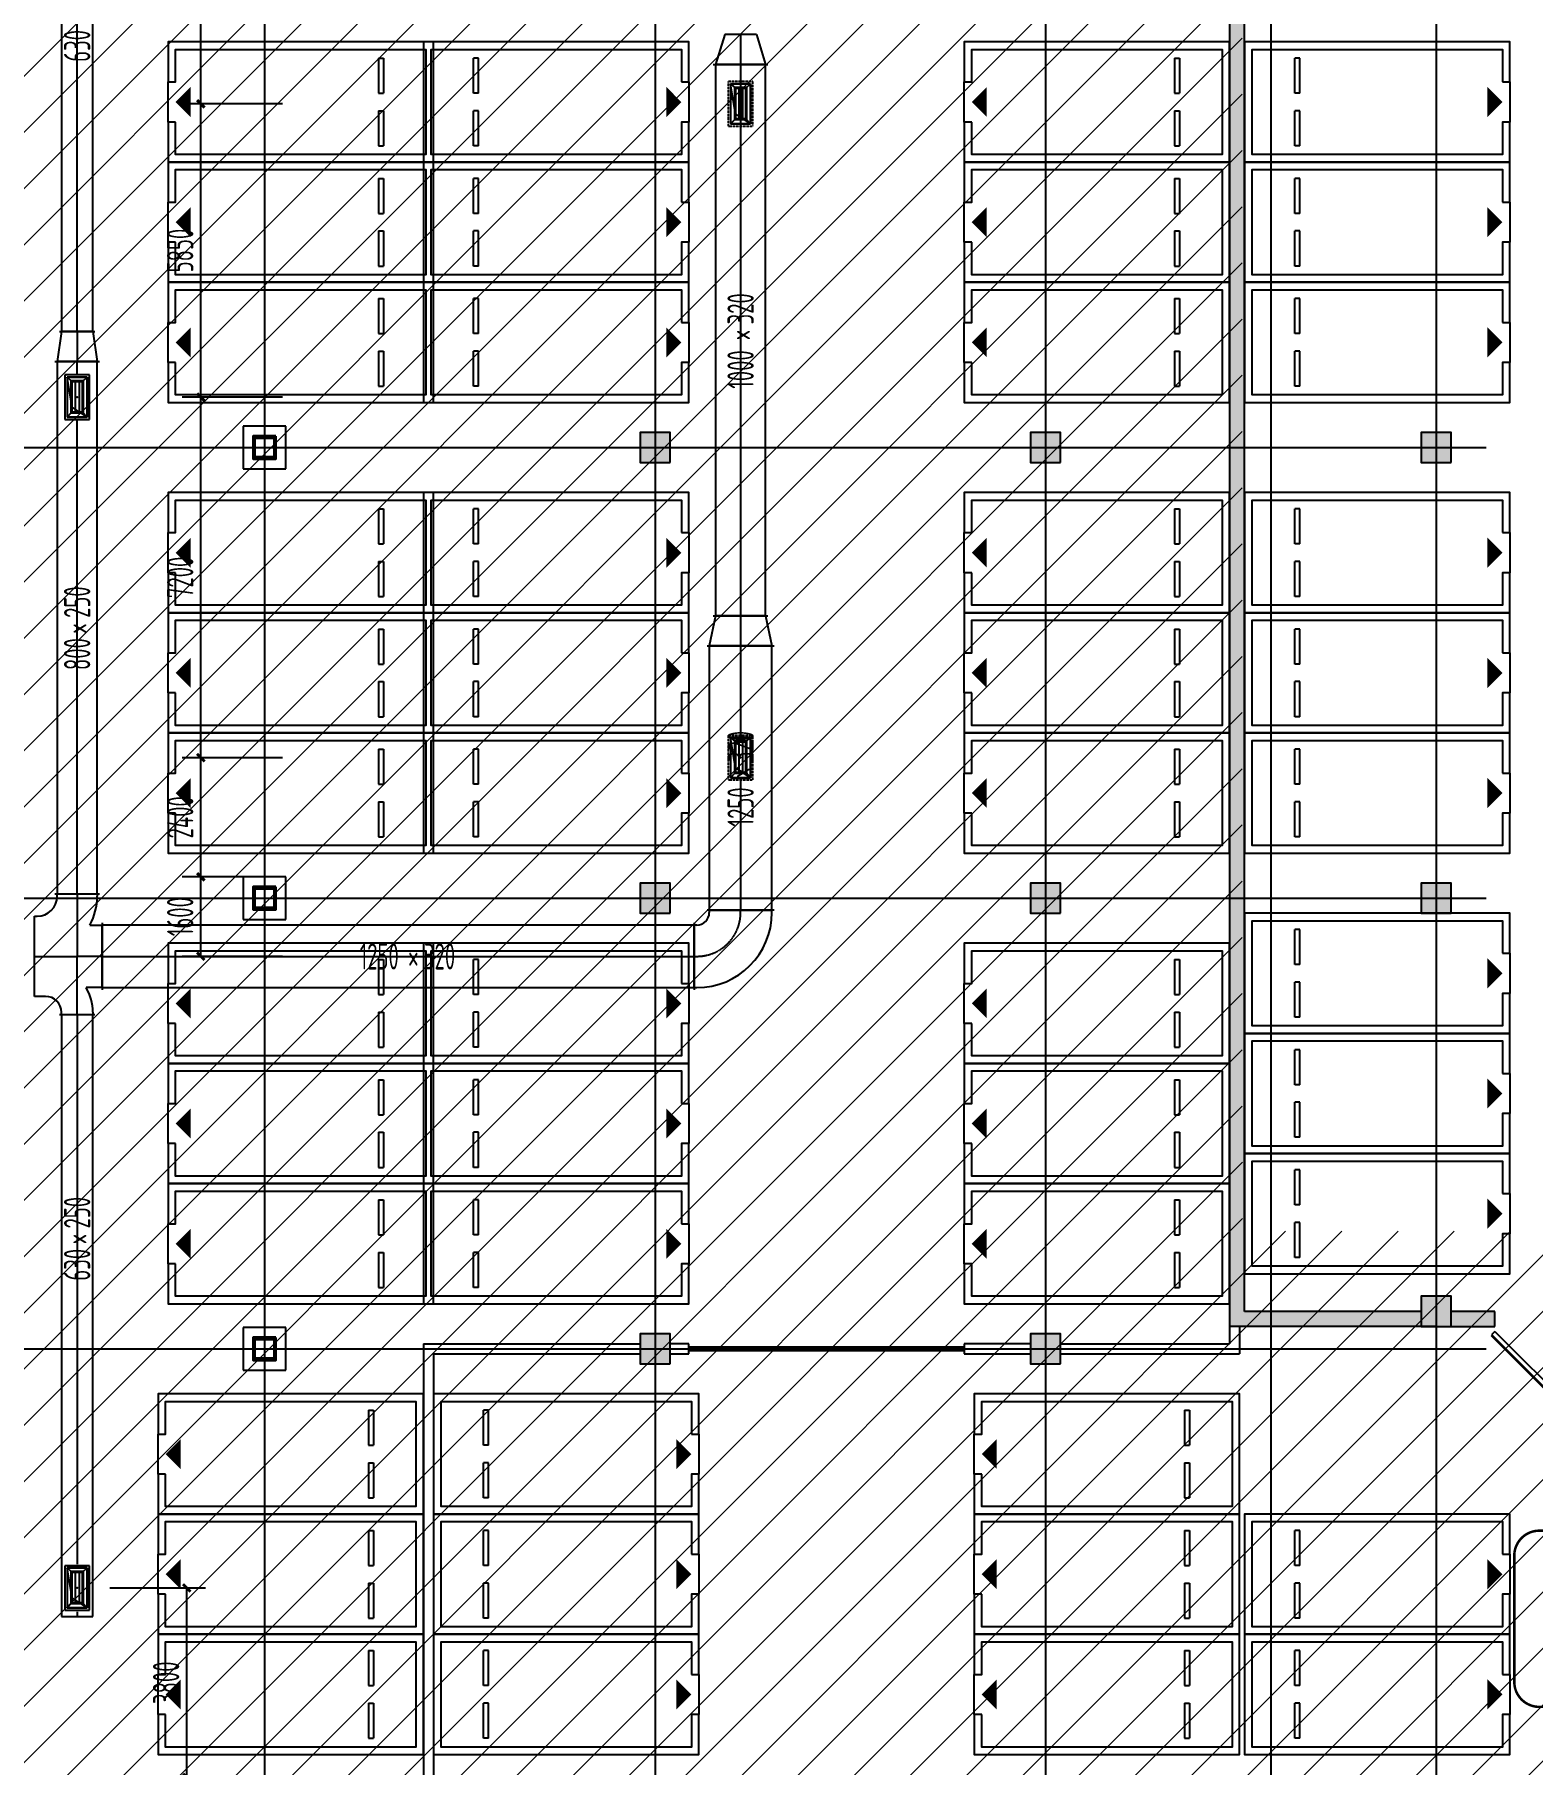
# Model space of a CAD drawing. Extents: x -20827274 to 1300756471, y -549375 to 3431892.
# Drawn here: x -18201 to 11715, y -300558 to -266014 of the extents above; entities that cross this region are included whole.
import ezdxf

# ---------------------------------------------------------------- set-up
doc = ezdxf.new("R2010")
doc.units = 0
doc.header["$LTSCALE"] = 10
for name, pattern in [('CENTER2', [1.125, 0.75, -0.125, 0.125, -0.125]), ('DASH', [0.35, 0.25, -0.1]), ('暖附图底图$0$DASH', [0.35, 0.25, -0.1]), ('暖附图底图$0$DOTE', [2.42, 2, -0.2, 0.02, -0.2])]:
    doc.linetypes.add(name, pattern=pattern)
for name, color, linetype in [('1-zs', 3, 'Continuous'), ('DUCT-排烟中心线', 5, 'CENTER2'), ('DUCT-排烟标注', 3, 'Continuous'), ('DUCT-排烟法兰', 4, 'Continuous'), ('DUCT-排烟管', 2, 'Continuous'), ('DUCT-排烟管立管', 2, 'Continuous'), ('DUCT-排烟管端线', 4, 'Continuous'), ('DUCT-排风风口', 7, 'Continuous'), ('H-TH_DIM', 3, 'Continuous'), ('Hvac-Hide', 8, 'DASH'), ('PUB_HATCH', 8, 'Continuous'), ('暖附图底图$0$0-蓝', 8, 'Continuous'), ('暖附图底图$0$00-停车位', 8, 'Continuous'), ('暖附图底图$0$1-标注暖通', 8, 'Continuous'), ('暖附图底图$0$A-COLUMN', 8, 'Continuous'), ('暖附图底图$0$A-PUB_HATCH', 8, 'Continuous'), ('暖附图底图$0$A-WALL', 8, 'Continuous'), ('暖附图底图$0$DOOR_FIRE', 8, 'Continuous'), ('暖附图底图$0$DOTE', 8, 'Continuous'), ('暖附图底图$0$PUB_HATCH', 8, 'Continuous'), ('暖附图底图$0$WINDOW_RF', 8, 'Continuous')]:
    doc.layers.add(name, color=color, linetype=linetype)
doc.layers.add('F-非人防区', color=105, linetype='Continuous', lineweight=15)
doc.layers.add('暖附图底图$0$钢柱', color=8, linetype='Continuous', lineweight=35)
doc.styles.add('8B2_02', font='tssdeng.shx', dxfattribs={"width": 0.6, "bigfont": 'TSSDCHN.shx'})
doc.styles.add('8B2_02_T3', font='tssdeng.shx', dxfattribs={"width": 0.6, "bigfont": 'TSSDCHN.shx'})
doc.dimstyles.new('_TCH_ARCH&&150', dxfattribs={"dimtxt": 525, "dimasz": 150, "dimexe": 375, "dimexo": 450, "dimgap": 150, "dimtad": 1, "dimdec": 0, "dimrnd": 50, "dimzin": 0, "dimdsep": 46, "dimtxsty": '8B2_02_T3', "dimblk": 'ARCHTICK', "dimcen": 0.09, "dimclrt": 7, "dimazin": 2, "dimtfac": 1, "dimtdec": 0, "dimtix": 1, "dimtmove": 2, "dimatfit": 3, "dimfxl": 0, "dimtolj": 1, "dimtzin": 0, "dimarcsym": 0})

# ---------------------------------------------------------------- blocks, each defined once
blk = doc.blocks.new('$风口$00000108')
for p, q in [((-250, 135), (-190, 75)), ((-250, -135), (-250, 135)), ((200, 25), (-190, 25)), ((250, 135), (200, 75)), ((250, 135), (250, -135)), ((-250, -135), (-190, -75)), ((250, -135), (-250, -135)), ((200, -25), (-190, -25)), ((200, -75), (250, -135))]:
    blk.add_line(p, q)
at = {"linetype": 'Continuous'}
blk.add_line((250, 135), (-250, 135), dxfattribs=at)
at = {"lineweight": 40}
for p, q in [((-190, 75), (200, 75)), ((-190, -75), (-190, 75)), ((200, 75), (200, -75)), ((-190, -75), (200, -75))]:
    blk.add_line(p, q, dxfattribs=at)
blk = doc.blocks.new('暖附图底图$0$车位2400x5300')
at = {"layer": '暖附图底图$0$00-停车位', "color": 251}
for p, q in [((-875, -1000), (-175, -1000)), ((-875, -1100), (-875, -1000)), ((-175, -1100), (-175, -1000)), ((175, -1000), (875, -1000)), ((175, -1100), (175, -1000)), ((875, -1100), (875, -1000)), ((-875, -1100), (-175, -1100)), ((175, -1100), (875, -1100)), ((400, -5300), (-400, -5300))]:
    blk.add_line(p, q, dxfattribs=at)
blk.add_lwpolyline([(400, -5150), (400, -5300), (1200, -5300), (1200, 0), (-1200, 0), (-1200, -5300), (-400, -5300), (-400, -5150), (-1050, -5150), (-1050, -150), (1050, -150), (1050, -5150), (400, -5150)], dxfattribs=at)
blk.add_lwpolyline([(0, -5150, 0, 600, 0), (0, -4850, 600, 600, 0)], format="xyseb", dxfattribs=at)
blk = doc.blocks.new('暖附图底图$0$A$C10817FE3')
at = {"layer": '暖附图底图$0$0-蓝', "color": 9, "linetype": '暖附图底图$0$DASH', "ltscale": 3, "const_width": 50}
blk.add_lwpolyline([(-95989, -136899), (-91611, -136899, 0.414214), (-91111, -136399), (-91111, -133880, 0.414214), (-91611, -133380), (-95989, -133380, 0.414214), (-96489, -133880), (-96489, -136399, 0.414214)], format="xyb", close=True, dxfattribs=at)
blk = doc.blocks.new('暖附图底图$0$A$C00330F2E')
at = {"layer": '暖附图底图$0$A-COLUMN'}
for p, q in [((58875, -98900), (58025, -98900)), ((58025, -98900), (58025, -99750)), ((58875, -99750), (58875, -98900)), ((58025, -99750), (58875, -99750)), ((58875, -107900), (58025, -107900)), ((58025, -107900), (58025, -108750)), ((58875, -108750), (58875, -107900)), ((58025, -108750), (58875, -108750)), ((58875, -116900), (58025, -116900)), ((58025, -116900), (58025, -117750)), ((58875, -117750), (58875, -116900)), ((58025, -117750), (58875, -117750))]:
    blk.add_line(p, q, dxfattribs=at)
at = {"layer": '暖附图底图$0$钢柱', "color": 4, "lineweight": 35}
for points in [[(58675, -99100), (58225, -99100), (58225, -99550), (58675, -99550)], [(58645, -99520), (58255, -99520), (58255, -99130), (58645, -99130)], [(58675, -108100), (58225, -108100), (58225, -108550), (58675, -108550)], [(58645, -108520), (58255, -108520), (58255, -108130), (58645, -108130)], [(58675, -117100), (58225, -117100), (58225, -117550), (58675, -117550)], [(58645, -117520), (58255, -117520), (58255, -117130), (58645, -117130)]]:
    blk.add_lwpolyline(points, close=True, dxfattribs=at)
blk = doc.blocks.new('_FZH')
blk.add_lwpolyline([(-0.5, -0.5), (0.5, -0.5), (0.5, 0.5), (-0.5, 0.5)], close=True)
at = {"layer": 'PUB_HATCH'}
blk.add_solid([(-0.5, -0.5), (0.5, -0.5), (-0.5, 0.5), (0.5, 0.5)], dxfattribs=at)
blk = doc.blocks.new('暖附图底图$0$$DorLib2D$00000091')
for p, q in [((-0.1464, 0.3952), (-0.1582, 0.407)), ((0.1464, 0.3952), (0.1582, 0.407)), ((-0.5, 0.0417), (-0.1464, 0.3952)), ((0.5, 0.0417), (0.1464, 0.3952)), ((-0.5, 0.0417), (-0.5118, 0.0535)), ((0.5, 0.0417), (0.5118, 0.0535))]:
    blk.add_line(p, q)
at = {"const_width": 0.00833}
for points in [[(-0.5118, 0.0535), (-0.1582, 0.407)], [(0.5118, 0.0535), (0.1582, 0.407)]]:
    blk.add_lwpolyline(points, dxfattribs=at)
for centre, start, end in [((-0.5, 0.0417), 0, 45), ((0.5, 0.0417), 135, 180)]:
    blk.add_arc(centre, 0.5, start, end)
blk = doc.blocks.new('暖附图底图$0$$DorLib2D$00000213')
at = {"color": 0, "linetype": '暖附图底图$0$DASH', "const_width": 0.02}
blk.add_lwpolyline([(0.5, 0), (-0.5, 0)], dxfattribs=at)
blk = doc.blocks.new('暖附图底图$0$AFSFCS')
at = {"layer": '暖附图底图$0$A-PUB_HATCH'}
blk.add_hatch(color=256, dxfattribs=at).paths.add_polyline_path([(5966.4, -291512.2), (5966.4, -257760.4), (5666.4, -257760.4), (5666.4, -291812.2)])
at = {"layer": '暖附图底图$0$PUB_HATCH'}
for points in [[(9791.4, -291810.4), (9491.4, -291810.4), (9491.4, -291511.9), (5966.4, -291512.2), (5666.4, -291812.2), (9791.4, -291811.8)], [(10091.4, -291511.8), (10091.4, -291810.4), (9791.4, -291810.4), (9791.4, -291811.8), (10966.4, -291811.7), (10966.4, -291511.7)]]:
    blk.add_hatch(color=256, dxfattribs=at).paths.add_polyline_path(points)
at = {"layer": '暖附图底图$0$A-WALL'}
for p, q in [((5666.4, -257760.4), (5666.4, -291812.2)), ((5966.4, -291512.2), (5966.4, -257760.4)), ((9491.4, -291511.9), (5966.4, -291512.2)), ((10966.4, -291511.7), (10091.4, -291511.8)), ((10966.4, -291811.7), (10966.4, -291511.7)), ((9791.4, -291811.8), (5666.4, -291812.2)), ((5666.4, -291812.2), (5666.4, -292160.4)), ((5866.4, -291812.2), (5666.4, -291812.2)), ((5866.4, -291812.2), (5866.4, -292360.4)), ((9791.4, -291811.8), (10966.4, -291811.7)), ((-10433.6, -292160.4), (-10433.6, -319160.4)), ((-10433.6, -292160.4), (-6108.6, -292160.4)), ((-5133.6, -292160.4), (-5508.6, -292160.4)), ((-5133.6, -292360.4), (-5133.6, -292160.4)), ((1691.4, -292160.4), (366.4, -292160.4)), ((366.4, -292160.4), (366.4, -292360.4)), ((2291.4, -292160.4), (5666.4, -292160.4)), ((-10233.6, -292360.4), (-10233.6, -319260.4)), ((-10233.6, -292360.4), (-6108.6, -292360.4)), ((-5508.6, -292360.4), (-5133.6, -292360.4)), ((366.4, -292360.4), (1691.4, -292360.4)), ((2291.4, -292360.4), (5866.4, -292360.4))]:
    blk.add_line(p, q, dxfattribs=at)
at = {"layer": '暖附图底图$0$DOTE', "color": 16, "linetype": '暖附图底图$0$DOTE', "ltscale": 1.5}
for p, q in [((-13608.6, -155629.3), (-13608.6, -385768.2)), ((-113117.3, -274260.4), (10791.4, -274260.4)), ((-113117.3, -283260.4), (10791.4, -283260.4)), ((-113117.3, -292260.4), (10791.4, -292260.4))]:
    blk.add_line(p, q, dxfattribs=at)
at = {"layer": '暖附图底图$0$DOTE', "color": 127, "linetype": '暖附图底图$0$DOTE', "ltscale": 1.5}
for p, q in [((-5808.6, -155629.3), (-5808.6, -385768.2)), ((1991.4, -155629.3), (1991.4, -385768.2)), ((6491.4, -155629.3), (6491.4, -385768.2)), ((9791.4, -155629.3), (9791.4, -385768.2))]:
    blk.add_line(p, q, dxfattribs=at)
for name, p in [('暖附图底图$0$A$C10817FE3', (107841.4, -162510.4)), ('暖附图底图$0$A$C00330F2E', (-72058.6, -174935.4))]:
    blk.add_blockref(name, p)
at = {"layer": '暖附图底图$0$00-停车位'}
for p, rotation in [((-10233.6, -267360.4), 270), ((-10433.6, -267360.4), 90), ((5666.4, -267360.4), 270), ((5966.4, -267360.4), 90), ((-10233.6, -269760.4), 270), ((-10433.6, -269760.4), 90), ((5666.4, -269760.4), 270), ((5966.4, -269760.4), 90), ((-10233.6, -272160.4), 270), ((-10433.6, -272160.4), 90), ((5666.4, -272160.4), 270), ((5966.4, -272160.4), 90), ((-10233.6, -276360.4), 270), ((-10433.6, -276360.4), 90), ((5666.4, -276360.4), 270), ((5966.4, -276360.4), 90), ((-10233.6, -278760.4), 270), ((-10433.6, -278760.4), 90), ((5666.4, -278760.4), 270), ((5966.4, -278760.4), 90), ((-10233.6, -281160.4), 270), ((-10433.6, -281160.4), 90), ((5666.4, -281160.4), 270), ((5966.4, -281160.4), 90), ((5966.4, -284760.4), 90), ((-10233.6, -285360.4), 270), ((-10433.6, -285360.4), 90), ((5666.4, -285360.4), 270), ((5966.4, -287160.4), 90), ((-10233.6, -287760.4), 270), ((-10433.6, -287760.4), 90), ((5666.4, -287760.4), 270), ((5966.4, -289560.4), 90), ((-10233.6, -290160.4), 270), ((-10433.6, -290160.4), 90), ((5666.4, -290160.4), 270), ((-10433.6, -294360.4), 270), ((-10233.6, -294360.4), 90), ((5866.4, -294360.4), 270), ((-10433.6, -296760.4), 270), ((-10233.6, -296760.4), 90), ((5866.4, -296760.4), 270), ((5966.4, -296760.4), 90), ((-10433.6, -299160.4), 270), ((-10233.6, -299160.4), 90), ((5866.4, -299160.4), 270), ((5966.4, -299160.4), 90)]:
    blk.add_blockref('暖附图底图$0$车位2400x5300', p, dxfattribs=dict(at, rotation=rotation))
at = {"layer": '暖附图底图$0$A-COLUMN', "xscale": 600, "yscale": 600, "zscale": 600, "rotation": 90}
for p in [(-5808.6, -274260.4), (1991.4, -274260.4), (9791.4, -274260.4), (-5808.6, -283260.4), (1991.4, -283260.4), (9791.4, -283260.4), (9791.4, -291510.4), (-5808.6, -292260.4), (1991.4, -292260.4)]:
    blk.add_blockref('_FZH', p, dxfattribs=at)
at = {"layer": '暖附图底图$0$DOOR_FIRE', "xscale": 5500, "yscale": 5500, "zscale": 200, "rotation": 359.9999999895497}
blk.add_blockref('暖附图底图$0$$DorLib2D$00000213', (-2383.6, -292260.4), dxfattribs=at)
at = {"layer": '暖附图底图$0$WINDOW_RF', "xscale": 6000, "yscale": 6000, "zscale": 300, "rotation": 180.0050825006123}
blk.add_blockref('暖附图底图$0$$DorLib2D$00000091', (13966.4, -291661.5), dxfattribs=at)
blk = doc.blocks.new('暖附图底图')
at = {"layer": '暖附图底图$0$1-标注暖通', "linetype": '暖附图底图$0$DASH'}
blk.add_blockref('暖附图底图$0$AFSFCS', (500000, 0), dxfattribs=at)
blk = doc.blocks.new('_ArchTick')
at = {"color": 0, "linetype": 'ByBlock', "const_width": 0.4}
blk.add_lwpolyline([(-0.5, -0.5), (0.5, 0.5)], dxfattribs=at)
blk = doc.blocks.new('*D1173')
at = {"layer": 'Defpoints', "color": 0, "transparency": 16777216}
for p in [(-17151, -297034), (-15162, -297034), (-17151, -300820)]:
    blk.add_point(p, dxfattribs=at)
at = {"layer": 'H-TH_DIM', "color": 0, "lineweight": -2, "transparency": 16777216}
for p, q in [((-16701, -297034), (-14787, -297034)), ((-15162, -300820), (-15162, -297034)), ((-16701, -300820), (-14787, -300820))]:
    blk.add_line(p, q, dxfattribs=at)
at = {"layer": 'H-TH_DIM', "color": 0, "lineweight": -2, "transparency": 16777216, "xscale": 150, "yscale": 150, "zscale": 150}
for p, rotation in [((-15162, -297034), 90), ((-15162, -300820), 270)]:
    blk.add_blockref('_ArchTick', p, dxfattribs=dict(at, rotation=rotation))
at = {"layer": 'H-TH_DIM', "color": 7, "transparency": 16777216, "insert": (-15574, -298927), "char_height": 525, "attachment_point": 5, "rotation": 90, "style": '8B2_02_T3'}
blk.add_mtext('\\A1;3800', dxfattribs=at)
blk = doc.blocks.new('*D1176')
at = {"layer": 'Defpoints', "color": 0, "transparency": 16777216}
for p in [(-14881, -262658), (-12801, -262658), (-12801, -267398)]:
    blk.add_point(p, dxfattribs=at)
at = {"layer": 'H-TH_DIM', "color": 0, "lineweight": -2, "transparency": 16777216}
for p, q in [((-13251, -262658), (-15256, -262658)), ((-14881, -267398), (-14881, -262658)), ((-13251, -267398), (-15256, -267398))]:
    blk.add_line(p, q, dxfattribs=at)
at = {"layer": 'H-TH_DIM', "color": 0, "lineweight": -2, "transparency": 16777216, "xscale": 150, "yscale": 150, "zscale": 150}
for p, rotation in [((-14881, -262658), 90), ((-14881, -267398), 270)]:
    blk.add_blockref('_ArchTick', p, dxfattribs=dict(at, rotation=rotation))
at = {"layer": 'H-TH_DIM', "color": 7, "transparency": 16777216, "insert": (-15293, -265028), "char_height": 525, "attachment_point": 5, "rotation": 90, "style": '8B2_02_T3'}
blk.add_mtext('\\A1;4750', dxfattribs=at)
blk = doc.blocks.new('*D1177')
at = {"layer": 'Defpoints', "color": 0, "transparency": 16777216}
for p in [(-14881, -267398), (-12801, -267398), (-12801, -273255)]:
    blk.add_point(p, dxfattribs=at)
at = {"layer": 'H-TH_DIM', "color": 0, "lineweight": -2, "transparency": 16777216}
for p, q in [((-13251, -267398), (-15256, -267398)), ((-14881, -273255), (-14881, -267398)), ((-13251, -273255), (-15256, -273255))]:
    blk.add_line(p, q, dxfattribs=at)
at = {"layer": 'H-TH_DIM', "color": 0, "lineweight": -2, "transparency": 16777216, "xscale": 150, "yscale": 150, "zscale": 150}
for p, rotation in [((-14881, -267398), 90), ((-14881, -273255), 270)]:
    blk.add_blockref('_ArchTick', p, dxfattribs=dict(at, rotation=rotation))
at = {"layer": 'H-TH_DIM', "color": 7, "transparency": 16777216, "insert": (-15293, -270327), "char_height": 525, "attachment_point": 5, "rotation": 90, "style": '8B2_02_T3'}
blk.add_mtext('\\A1;5850', dxfattribs=at)
blk = doc.blocks.new('*D1178')
at = {"layer": 'Defpoints', "color": 0, "transparency": 16777216}
for p in [(-14881, -273255), (-12801, -273255), (-12801, -280454)]:
    blk.add_point(p, dxfattribs=at)
at = {"layer": 'H-TH_DIM', "color": 0, "lineweight": -2, "transparency": 16777216}
for p, q in [((-13251, -273255), (-15256, -273255)), ((-14881, -280454), (-14881, -273255)), ((-13251, -280454), (-15256, -280454))]:
    blk.add_line(p, q, dxfattribs=at)
at = {"layer": 'H-TH_DIM', "color": 0, "lineweight": -2, "transparency": 16777216, "xscale": 150, "yscale": 150, "zscale": 150}
for p, rotation in [((-14881, -273255), 90), ((-14881, -280454), 270)]:
    blk.add_blockref('_ArchTick', p, dxfattribs=dict(at, rotation=rotation))
at = {"layer": 'H-TH_DIM', "color": 7, "transparency": 16777216, "insert": (-15293, -276854), "char_height": 525, "attachment_point": 5, "rotation": 90, "style": '8B2_02_T3'}
blk.add_mtext('\\A1;7200', dxfattribs=at)
blk = doc.blocks.new('*D1179')
at = {"layer": 'Defpoints', "color": 0, "transparency": 16777216}
for p in [(-14881, -280454), (-12801, -280454), (-12801, -282835)]:
    blk.add_point(p, dxfattribs=at)
at = {"layer": 'H-TH_DIM', "color": 0, "lineweight": -2, "transparency": 16777216}
for p, q in [((-13251, -280454), (-15256, -280454)), ((-14881, -282835), (-14881, -280454)), ((-13251, -282835), (-15256, -282835))]:
    blk.add_line(p, q, dxfattribs=at)
at = {"layer": 'H-TH_DIM', "color": 0, "lineweight": -2, "transparency": 16777216, "xscale": 150, "yscale": 150, "zscale": 150}
for p, rotation in [((-14881, -280454), 90), ((-14881, -282835), 270)]:
    blk.add_blockref('_ArchTick', p, dxfattribs=dict(at, rotation=rotation))
at = {"layer": 'H-TH_DIM', "color": 7, "transparency": 16777216, "insert": (-15293, -281645), "char_height": 525, "attachment_point": 5, "rotation": 90, "style": '8B2_02_T3'}
blk.add_mtext('\\A1;2400', dxfattribs=at)
blk = doc.blocks.new('*D1180')
at = {"layer": 'Defpoints', "color": 0, "transparency": 16777216}
for p in [(-14881, -282835), (-12801, -282835), (-12801, -284421)]:
    blk.add_point(p, dxfattribs=at)
at = {"layer": 'H-TH_DIM', "color": 0, "lineweight": -2, "transparency": 16777216}
for p, q in [((-13251, -282835), (-15256, -282835)), ((-14881, -284421), (-14881, -282835)), ((-13251, -284421), (-15256, -284421))]:
    blk.add_line(p, q, dxfattribs=at)
at = {"layer": 'H-TH_DIM', "color": 0, "lineweight": -2, "transparency": 16777216, "xscale": 150, "yscale": 150, "zscale": 150}
for p, rotation in [((-14881, -282835), 90), ((-14881, -284421), 270)]:
    blk.add_blockref('_ArchTick', p, dxfattribs=dict(at, rotation=rotation))
at = {"layer": 'H-TH_DIM', "color": 7, "transparency": 16777216, "insert": (-15293, -283628), "char_height": 525, "attachment_point": 5, "rotation": 90, "style": '8B2_02_T3'}
blk.add_mtext('\\A1;1600', dxfattribs=at)

msp = doc.modelspace()

# ---------------------------------------------------------------- hatches: boundary and pattern name
at = {"layer": 'F-非人防区'}
h = msp.add_hatch(dxfattribs=at)
h.set_pattern_fill('ANSI31', color=8, scale=500)
h.set_pattern_definition([(45, (-67108.6, 126739.6), (-561.266, 561.266), [])])
edge = h.paths.add_edge_path()
edge.add_line((26041.4, -160910.4), (26041.4, -174910.4))
edge.add_line((26041.4, -174910.4), (44466.4, -174910.4))
edge.add_line((44466.4, -174910.4), (44466.4, -230535.4))
edge.add_line((44466.4, -230535.4), (29591.4, -230535.4))
edge.add_line((29591.4, -230535.4), (29591.4, -228585.4))
edge.add_line((29591.4, -228585.4), (32466.4, -228585.4))
edge.add_line((32466.4, -228585.4), (32466.4, -223185.4))
edge.add_line((32466.4, -223185.4), (6116.4, -223185.4))
edge.add_line((6116.4, -223185.4), (6116.4, -236210.4))
edge.add_line((6116.4, -236210.4), (5916.4, -236210.4))
edge.add_line((5916.4, -236210.4), (5921.1, -289912.2))
edge.add_line((5921.1, -289912.2), (35191.4, -289912.2))
edge.add_line((35191.4, -289912.2), (35191.4, -296310.4))
edge.add_line((35191.4, -296310.4), (35041.4, -296310.4))
edge.add_line((35041.4, -296310.4), (35041.4, -296910.4))
edge.add_line((35041.4, -296910.4), (35641.4, -296910.4))
edge.add_line((35641.4, -296910.4), (44736.4, -305099.6))
edge.add_line((44736.4, -305099.6), (22456.5, -329844))
edge.add_line((22456.5, -329844), (22456.5, -340006.4))
edge.add_line((22456.5, -340006.4), (-13248.1, -379660.4))
edge.add_line((-13248.1, -379660.4), (-90108.6, -379660.4))
edge.add_line((-90108.6, -379660.4), (-90108.6, -373660.4))
edge.add_line((-90108.6, -373660.4), (-91358.6, -373660.4))
edge.add_arc((-91358.6, -361660.4), 12000, 180, 270, ccw=False)
edge.add_line((-103358.6, -361660.4), (-103358.6, -333450.4))
edge.add_line((-103358.6, -333450.4), (-95358.6, -333436.6))
edge.add_line((-95358.6, -333436.6), (-95358.6, -160610.4))
edge.add_line((-95358.6, -160610.4), (-86333.4, -160610.4))
edge.add_line((-86333.4, -160610.4), (-86333.6, -149790))
edge.add_line((-86333.6, -149790), (-73433.4, -149790))
edge.add_line((-73433.4, -149790), (-73433.4, -160610.4))
edge.add_line((-73433.4, -160610.4), (26041.4, -160910.4))

# ---------------------------------------------------------------- linework, layer by layer
at = {"layer": 'DUCT-排烟中心线'}
for p, q in [((-17351, -271941), (-17351, -263132.7)), ((-4100.1, -266014.2), (-4100.1, -266614.2)), ((-4100.1, -266614.4), (-4100.1, -277619.1)), ((-17351, -271941.2), (-17351, -272541.2)), ((-17351, -272780.2), (-17351, -272541.4)), ((-17351, -283171.3), (-17351, -273730.2)), ((-4100.1, -277619.3), (-4100.1, -278219.3)), ((-4100.1, -278219.5), (-4100.1, -280023.6)), ((-4100.1, -280883.6), (-4100.1, -283496.3)), ((-17351, -283171.5), (-17351, -283221.5)), ((-17351, -283221.5), (-17351, -284421.5)), ((-4100.1, -283546.5), (-4100.1, -283496.5)), ((-18201, -284421.5), (-18151, -284421.5)), ((-18151, -284421.5), (-17351, -284421.5)), ((-16901, -284421.5), (-17351, -284421.5)), ((-17351, -285536.5), (-17351, -284421.5)), ((-16851, -284421.5), (-16901, -284421.5)), ((-16850.8, -284421.5), (-5025.1, -284421.5)), ((-5025.1, -284421.5), (-4975.1, -284421.5)), ((-17351, -285586.5), (-17351, -285536.5)), ((-17351, -285586.7), (-17351, -296559.3)), ((-17351, -297509.3), (-17351, -297602.7))]:
    msp.add_line(p, q, dxfattribs=at)
msp.add_arc((-4975.1, -283546.5), 875, 270, 0, dxfattribs=at)
at = {"layer": 'DUCT-排烟法兰'}
for p, q in [((-4645.1, -266614.3), (-3555.1, -266614.3)), ((-17703.5, -271941.1), (-16998.5, -271941.1)), ((-17796, -272541.3), (-16906, -272541.3)), ((-17106, -272810.2), (-17596, -272810.2)), ((-17596, -272810.2), (-17596, -273700.2)), ((-17106, -273700.2), (-17106, -272810.2)), ((-17596, -273700.2), (-17106, -273700.2)), ((-4645.1, -277619.2), (-3555.1, -277619.2)), ((-4770.1, -278219.4), (-3430.1, -278219.4)), ((-17796, -283171.4), (-16906, -283171.4)), ((-3430.1, -283496.4), (-4770.1, -283496.4)), ((-16850.9, -283751.5), (-16850.9, -285091.5)), ((-5025.2, -283751.5), (-5025.2, -285091.5)), ((-16998.5, -285586.6), (-17703.5, -285586.6)), ((-17106, -296589.3), (-17596, -296589.3)), ((-17596, -296589.3), (-17596, -297479.3)), ((-17106, -297479.3), (-17106, -296589.3)), ((-17596, -297479.3), (-17106, -297479.3))]:
    msp.add_line(p, q, dxfattribs=at)
at = {"layer": 'DUCT-排烟法兰', "color": 18, "true_color": 0x000000}
for p in [(-4100.1, -266014.2, 500), (-4100.1, -266614.2, 500), (-4100.1, -266614.4, 500), (-4100.1, -267398.4, -0.1), (-4100.1, -267398.4, 0.1), (-17351, -271941, -1000), (-17351, -271941.2, -1000), (-17351, -272541.2, -1000), (-17351, -272541.4, -1000), (-17351, -273255.2, -0.1), (-17351, -273255.2, 0.1), (-4100.1, -277619.1, 500), (-4100.1, -277619.3, 500), (-4100.1, -278219.3, 500), (-4100.1, -278219.5, 500), (-4100.1, -280453.6, -0.1), (-4100.1, -280453.6, 0.1), (-17351, -283171.3, -1000), (-17351, -283171.5, -1000), (-4100.1, -283496.3, 500), (-4100.1, -283496.5, 500), (-18201, -284421.5, 500), (-16851, -284421.5, 500), (-16850.8, -284421.5, 500), (-5025.3, -284421.5, 500), (-5025.1, -284421.5, 500), (-17351, -285586.5, -1000), (-17351, -285586.7, -1000), (-17351, -297034.3, -0.1), (-17351, -297034.3, 0.1)]:
    msp.add_point(p, dxfattribs=at)
at = {"layer": 'DUCT-排烟管'}
for p, q in [((-17666, -262067.9), (-17666, -271941)), ((-17036, -271941), (-17036, -262067.9)), ((-4415.1, -266014.2), (-4600.1, -266614.2)), ((-3785.1, -266014.2), (-3600.1, -266614.2)), ((-4600.1, -266614.4), (-4600.1, -277619.1)), ((-3600.1, -266614.4), (-4600.1, -266614.4)), ((-3600.1, -277619.1), (-3600.1, -266614.4)), ((-17666, -271941.2), (-17751, -272541.2)), ((-17666, -271941), (-17036, -271941)), ((-17036, -271941.2), (-16951, -272541.2)), ((-16951, -272541.4), (-17751, -272541.4)), ((-17751, -272541.4), (-17751, -283171.3)), ((-16951, -283171.3), (-16951, -272541.4)), ((-4600.1, -277619.3), (-4725.1, -278219.3)), ((-4600.1, -277619.1), (-3600.1, -277619.1)), ((-3600.1, -277619.3), (-3475.1, -278219.3)), ((-4725.1, -278219.5), (-4725.1, -283496.3)), ((-3475.1, -278219.5), (-4725.1, -278219.5)), ((-3475.1, -283496.3), (-3475.1, -278219.5)), ((-17751, -283171.3), (-16951, -283171.3)), ((-17751, -283221.5), (-17751, -283171.5)), ((-16951, -283171.5), (-16951, -283221.5)), ((-4725.1, -283496.3), (-3475.1, -283496.3)), ((-4725.1, -283496.5), (-4725.1, -283546.5)), ((-3475.1, -283546.5), (-3475.1, -283496.5)), ((-18201, -283621.5), (-18151, -283621.5)), ((-17097.7, -283796.5), (-16901, -283796.5)), ((-16901, -283796.5), (-16851, -283796.5)), ((-5025.1, -283796.5), (-16850.8, -283796.5)), ((-16850.8, -283796.5), (-16850.8, -285046.5)), ((-5025.1, -285046.5), (-5025.1, -283796.5)), ((-4975.1, -283796.5), (-5025.1, -283796.5)), ((-17981, -285221.5), (-18201, -285221.5)), ((-16901, -285046.5), (-17172.9, -285046.5)), ((-16851, -285046.5), (-16901, -285046.5)), ((-16850.8, -285046.5), (-5025.1, -285046.5)), ((-5025.1, -285046.5), (-4975.1, -285046.5)), ((-17666, -285586.5), (-17666, -285536.5)), ((-17666, -285586.7), (-17666, -297602.7)), ((-17036, -285586.7), (-17666, -285586.7)), ((-17036, -285536.5), (-17036, -285586.5)), ((-17036, -297602.7), (-17036, -285586.7)), ((-17666, -297602.7), (-17036, -297602.7))]:
    msp.add_line(p, q, dxfattribs=at)
for centre, radius, start, end in [((-18151, -283221.5), 400, 270, 0), ((-18151, -283221.5), 1200, 331.36901, 0), ((-4975.1, -283546.5), 1500, 270, 360), ((-4975.1, -283546.5), 250, 270, 0), ((-17981, -285536.5), 315, 0, 90), ((-17981, -285536.5), 945, 0, 31.23293)]:
    msp.add_arc(centre, radius, start, end, dxfattribs=at)
at = {"layer": 'DUCT-排烟管', "color": 18, "true_color": 0x000000}
for p in [(-4100.1, -266014.2, 500), (-4100.1, -266614.2, 500), (-17351, -271941.2, -1000), (-17351, -272541.2, -1000), (-4100.1, -277619.3, 500), (-4100.1, -278219.3, 500), (-17351, -283171.5, -1000), (-4100.1, -283496.5, 500), (-18201, -284421.5, 500), (-16851, -284421.5, 500), (-5025.1, -284421.5, 500), (-17351, -285586.5, -1000)]:
    msp.add_point(p, dxfattribs=at)
at = {"layer": 'DUCT-排烟管立管'}
for p, q in [((-3900.1, -266998.4), (-4300.1, -266998.4)), ((-4300.1, -266998.4), (-4300.1, -267798.4)), ((-3900.1, -267798.4), (-3900.1, -266998.4)), ((-4300.1, -267798.4), (-3900.1, -267798.4)), ((-17151, -272855.2), (-17551, -272855.2)), ((-17551, -272855.2), (-17551, -273655.2)), ((-17151, -273655.2), (-17151, -272855.2)), ((-17551, -273655.2), (-17151, -273655.2)), ((-3900.1, -280053.6), (-4300.1, -280053.6)), ((-4300.1, -280053.6), (-4300.1, -280853.6)), ((-3900.1, -280853.6), (-3900.1, -280053.6)), ((-4300.1, -280853.6), (-3900.1, -280853.6)), ((-17151, -296634.3), (-17551, -296634.3)), ((-17551, -296634.3), (-17551, -297434.3)), ((-17151, -297434.3), (-17151, -296634.3)), ((-17551, -297434.3), (-17151, -297434.3))]:
    msp.add_line(p, q, dxfattribs=at)
at = {"layer": 'DUCT-排烟管端线'}
for p, q in [((-3785.1, -266014.2), (-4415.1, -266014.2)), ((-4600.1, -266614.2), (-3600.1, -266614.2)), ((-4200.1, -267598.4), (-4300.1, -266998.4)), ((-3900.1, -267798.4), (-4200.1, -267598.4)), ((-17036, -271941.2), (-17666, -271941.2)), ((-17751, -272541.2), (-16951, -272541.2)), ((-17451, -273455.2), (-17551, -272855.2)), ((-17151, -273655.2), (-17451, -273455.2)), ((-3600.1, -277619.3), (-4600.1, -277619.3)), ((-4725.1, -278219.3), (-3475.1, -278219.3)), ((-4200.1, -280653.6), (-4300.1, -280053.6)), ((-3900.1, -280853.6), (-4200.1, -280653.6)), ((-17751, -283171.5), (-16951, -283171.5)), ((-3475.1, -283496.5), (-4725.1, -283496.5)), ((-18201, -285221.5), (-18201, -283621.5)), ((-16851, -285046.5), (-16851, -283796.5)), ((-5025.1, -285046.5), (-5025.1, -283796.5)), ((-17036, -285586.5), (-17666, -285586.5)), ((-17451, -297234.3), (-17551, -296634.3)), ((-17151, -297434.3), (-17451, -297234.3))]:
    msp.add_line(p, q, dxfattribs=at)
at = {"layer": 'Hvac-Hide'}
for p, q in [((-3855.1, -266953.4), (-4345.1, -266953.4)), ((-4345.1, -266953.4), (-4345.1, -267843.4)), ((-3855.1, -267843.4), (-3855.1, -266953.4)), ((-4345.1, -267843.4), (-3855.1, -267843.4)), ((-3855.1, -280008.6), (-4345.1, -280008.6)), ((-4345.1, -280008.6), (-4345.1, -280898.6)), ((-3855.1, -280898.6), (-3855.1, -280008.6)), ((-4345.1, -280898.6), (-3855.1, -280898.6))]:
    msp.add_line(p, q, dxfattribs=at)

# ---------------------------------------------------------------- block references
at = {"layer": '1-zs'}
msp.add_blockref('暖附图底图', (-500000, 0), dxfattribs=at)
at = {"layer": 'DUCT-排风风口', "xscale": 1.6, "yscale": 1.481481481481482, "rotation": 90}
for p in [(-4100.1, -267398.4, 2600), (-17351, -273255.2, 2600), (-4100.1, -280453.6, 2600), (-17351, -297034.3, 2600)]:
    msp.add_blockref('$风口$00000108', p, dxfattribs=at)

# ---------------------------------------------------------------- texts
at = {"layer": 'DUCT-排烟标注', "style": '8B2_02', "width": 0.6}
for s, p in [('630', (-17088.5, -266557.6, -500)), ('320', (-3837.6, -271801.7, 1000)), ('×', (-3837.6, -272116.7, 1000)), ('1000', (-3837.6, -273086, 1000)), ('250', (-17088.5, -277662.5, -500)), ('×', (-17088.5, -277977.5, -500)), ('800', (-17088.5, -278704.4, -500)), ('320', (-3837.6, -280542.9, 1000)), ('×', (-3837.6, -280857.9, 1000)), ('1250', (-3837.6, -281827.1, 1000)), ('250', (-17088.5, -289855.7, -500)), ('×', (-17088.5, -290170.7, -500)), ('630', (-17088.5, -290897.6, -500))]:
    msp.add_text(s, height=525, rotation=90, dxfattribs=at).set_placement(p)
for s, p in [('1250', (-11707.8, -284684, 500)), ('320', (-10423.6, -284684, 500)), ('×', (-10738.6, -284684, 500))]:
    msp.add_text(s, height=525, dxfattribs=at).set_placement(p)

# ---------------------------------------------------------------- dimensions: what is measured, and where the dimension line sits
at = {"layer": 'H-TH_DIM'}
for p1, p2, distance, picture, middle in [((-12801, -267398.4), (-12801, -262657.7), 2079.8, '*D1176', (-15293.3, -265028.1)), ((-12801, -273255.2), (-12801, -267398.4), 2079.8, '*D1177', (-15293.3, -270326.8)), ((-12801, -280453.6), (-12801, -273255.2), 2079.8, '*D1178', (-15293.3, -276854.4)), ((-12801, -282835.4), (-12801, -280453.6), 2079.8, '*D1179', (-15293.3, -281644.5)), ((-12801, -284421.5), (-12801, -282835.4), 2079.8, '*D1180', (-15293.3, -283628.4)), ((-17151, -300820.4), (-17151, -297034.3), -1989.3, '*D1173', (-15574.2, -298927.4))]:
    dim = msp.add_aligned_dim(p1=p1, p2=p2, distance=distance, dimstyle='_TCH_ARCH&&150', dxfattribs=at)
    dim.commit()
    dim.dimension.update_dxf_attribs({"geometry": picture, "text_midpoint": middle})

doc.saveas('drawing.dxf')
